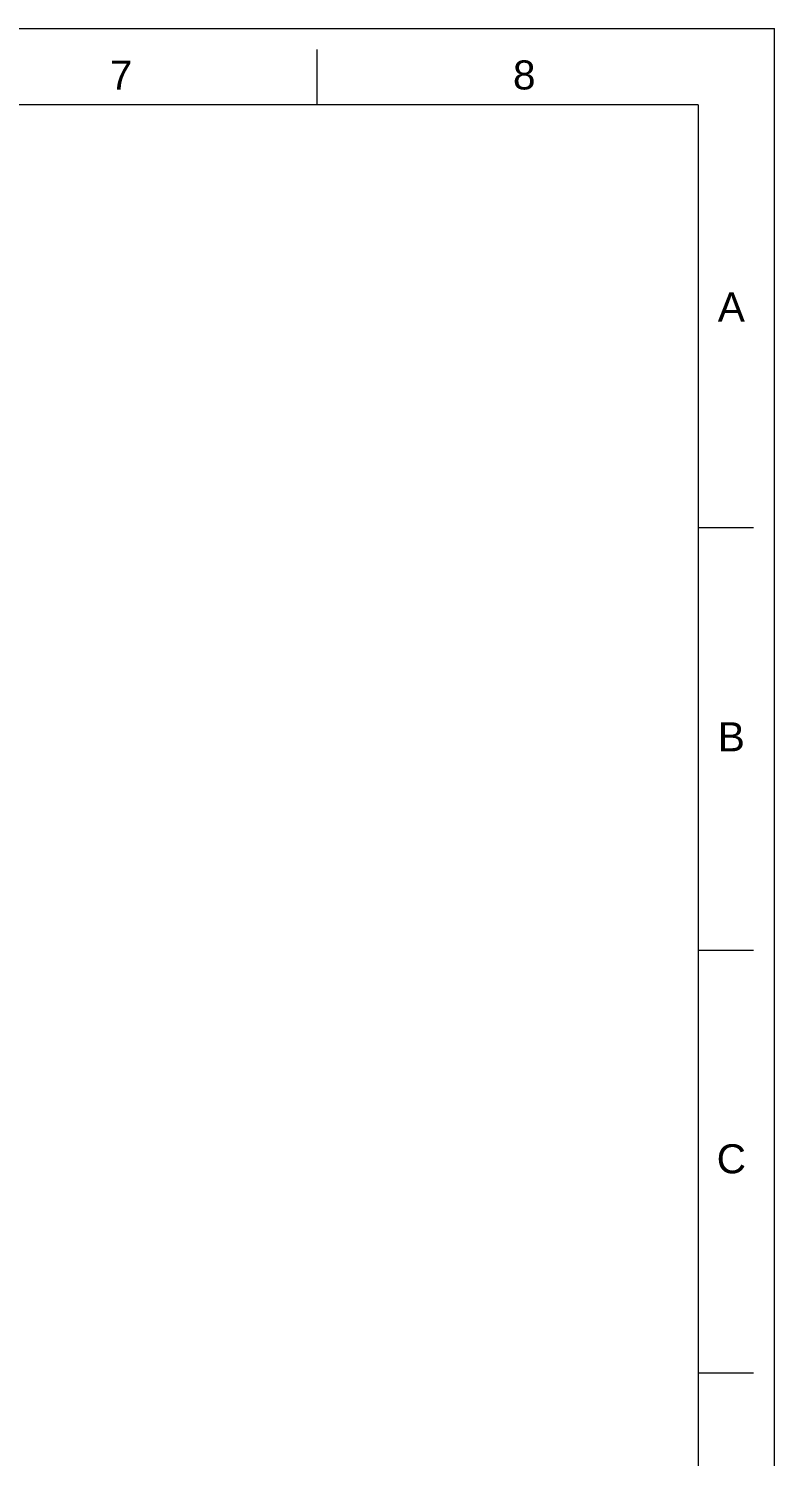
# Model space of a CAD drawing. Header units: millimetres. Extents: x 12315 to 13156, y 4989 to 5584.
# Drawn here: x 12959.8 to 13155.7, y 5209.1 to 5583.9 of the extents above; entities that cross this region are included whole.
import ezdxf

# ---------------------------------------------------------------- set-up
doc = ezdxf.new("R2010")
doc.units = ezdxf.units.MM
doc.layers.add('FORM', color=7, linetype='Continuous', lineweight=13)
doc.styles.get("Standard").update_dxf_attribs({"font": 'arial.ttf'})

msp = doc.modelspace()

# ---------------------------------------------------------------- linework, layer by layer
at = {"layer": 'FORM', "color": 7, "linetype": 'Continuous'}
for p, q in [((12314.69, 5583.87), (13155.69, 5583.87)), ((13155.69, 4989.16), (13155.69, 5583.87)), ((13035.54, 5563.84), (13035.54, 5578.4)), ((13135.66, 5563.84), (12334.71, 5563.84)), ((13135.66, 5563.84), (13135.66, 5009.18)), ((13135.66, 5452.92), (13150.22, 5452.92)), ((13135.66, 5341.98), (13150.22, 5341.98)), ((13135.67, 5231.05), (13150.22, 5231.05))]:
    msp.add_line(p, q, dxfattribs=at)

# ---------------------------------------------------------------- texts
at = {"layer": 'FORM', "color": 7, "linetype": 'Continuous', "char_height": 7.63, "attachment_point": 5}
for s, insert in [('7', (12984.05, 5571.64)), ('8', (13089.96, 5571.64))]:
    msp.add_mtext_dynamic_manual_height_columns(s, width=50.0595, gutter_width=12.51, heights=[0], dxfattribs=dict(at, insert=insert))
at = {"layer": 'FORM', "char_height": 7.63, "attachment_point": 5}
for s, insert in [('A', (13144.36, 5510.78)), ('B', (13144.36, 5397.96)), ('C', (13144.36, 5287.14))]:
    msp.add_mtext_dynamic_manual_height_columns(s, width=10.0119, gutter_width=12.51, heights=[0], dxfattribs=dict(at, insert=insert))

doc.saveas('drawing.dxf')
